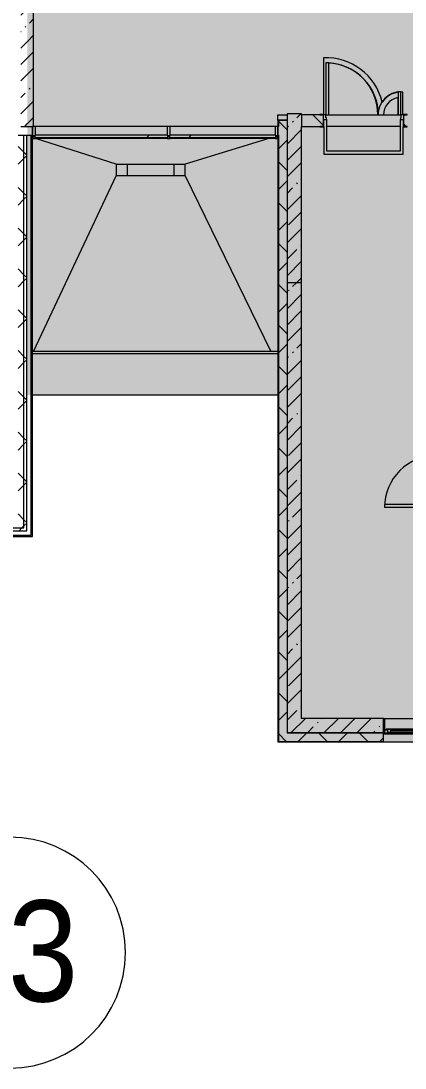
# Model space of a CAD drawing. Header units: millimetres. Extents: x 81609 to 272668, y -8553 to 29000.
# Drawn here: x 230408 to 237063, y -5906 to 12227 of the extents above; entities that cross this region are included whole.
import ezdxf

# ---------------------------------------------------------------- set-up
doc = ezdxf.new("R2010")
doc.units = ezdxf.units.MM
doc.layers.add('A-DETL-GENF-2', color=7, linetype='Continuous', lineweight=9, true_color=0xc0c0c0, transparency=0.4)
for name, color, linetype, lineweight, true_color in [('A-DOOR-3', 7, 'Continuous', 5, 0xb7b7b7), ('A-DOOR-4', 7, 'Continuous', 5, 0xe2e2e2), ('A-DOOR-FRAM-2', 7, 'Continuous', 5, 0xe2e2e2), ('A-DOOR-FRAM-3', 7, 'Continuous', 5, 0xb7b7b7), ('A-FLOR-2', 7, 'Continuous', 5, 0xb7b7b7), ('A-GENM-4', 7, 'Continuous', 5, 0x737373), ('A-GLAZ-2', 7, 'Continuous', 5, 0x737373), ('A-GLAZ-CURT-3', 7, 'Continuous', 5, 0x737373), ('A-GLAZ-CWMG-3', 7, 'Continuous', 5, 0x383e42), ('A-GLAZ-CWMG-4', 7, 'Continuous', 5, 0x737373), ('A-ROOF-1', 7, 'Continuous', 5, 0x737373), ('A-WALL-3', 7, 'Continuous', 5, 0x737373), ('A-WALL-4', 7, 'Continuous', 9, 0x737373), ('I-WALL-4', 7, 'Continuous', 5, 0x737373)]:
    doc.layers.add(name, color=color, linetype=linetype, lineweight=lineweight, true_color=true_color)
for name, color, linetype, lineweight in [('A-GLAZ-CURT-2', 7, 'Continuous', 5), ('A-WALL', 7, 'Continuous', 9), ('A-WALL-2', 7, 'Continuous', 5), ('I-WALL-3', 7, 'Continuous', 5), ('Оси', 7, 'Continuous', 9), ('Оси-1', 7, 'Continuous', 20)]:
    doc.layers.add(name, color=color, linetype=linetype, lineweight=lineweight)
doc.styles.add('Arial_1', font='arial.ttf', dxfattribs={"width": 0.9, "height": 1750})
pattern_1 = [(45, (145658, 0), (-353.5534, 353.5534), []), (135, (145658, 0), (-353.5534, -353.5534), [])]
pattern_2 = [(45, (145658, 0), (-285.1231, 285.1231), []), (45, (145943.1, 0), (-285.1231, 285.1231), [504.031, -100.806, 16.764, -84.042])]

# ---------------------------------------------------------------- blocks, each defined once
blk = doc.blocks.new('120_Окно_СКБ_1Ст - 120_Окно_СКБ_1Ст 900х2500_h_ с форточкой-V256-2_9_3_птичка')
at = {"layer": 'A-GLAZ-2'}
for p, q in [((-450, -127), (-450, -57)), ((-450, -57), (-380, -57)), ((450, -57), (-450, -57)), ((-380, -127), (-450, -127)), ((-450, -127), (-400, -127)), ((-380, -127), (-400, -127)), ((-400, -127), (-400, -137)), ((-400, -137), (400, -137)), ((400, -137), (-400, -137)), ((-380, -57), (-380, -127)), ((380, -87), (-380, -87)), ((-380, -87), (-380, -127)), ((-330, -137), (-330, -87)), ((-330, -107), (330, -107)), ((330, -117), (-330, -117)), ((330, -137), (330, -87)), ((380, -127), (380, -57)), ((380, -57), (450, -57)), ((380, -127), (380, -87)), ((450, -127), (380, -127)), ((400, -127), (380, -127)), ((400, -127), (450, -127)), ((400, -137), (400, -127)), ((450, -57), (450, -127))]:
    blk.add_line(p, q, dxfattribs=at)
blk = doc.blocks.new('110_Дверь_СКБ_2Ст - Д-5_п_ Из игровой в коридор-32215844-2_9_3_птичка')
at = {"layer": 'A-DOOR-4'}
for points in [[(-638, 40), (-588, 40), (-588, 940), (-638, 940)], [(612, 440), (612, 40), (662, 40), (662, 440)]]:
    blk.add_hatch(color=256, dxfattribs=at).paths.add_polyline_path(points)
h = blk.add_hatch(color=256, dxfattribs=at)
h.paths.add_polyline_path([(-688, 40), (-688, -40), (-628, -40), (-628, -10), (-638, -10), (-638, 40)])
h.paths.add_polyline_path([(652, -40), (712, -40), (712, 40), (662, 40), (662, -10), (652, -10)])
at = {"layer": 'A-DOOR-FRAM-2'}
for points in [[(-742, 40), (-672, 40), (-672, 48), (-742, 48)], [(698, 40), (768, 40), (768, 48), (698, 48)], [(-742, -48), (-672, -48), (-672, -40), (-742, -40)], [(698, -48), (768, -48), (768, -40), (698, -40)]]:
    blk.add_hatch(color=256, dxfattribs=at).paths.add_polyline_path(points)
at = {"layer": 'A-DOOR-3'}
for p, q in [((-638, 940), (-638, 40)), ((-588, 940), (-638, 940)), ((-588, 40), (-588, 940)), ((662, 440), (612, 440)), ((612, 440), (612, 40)), ((662, 40), (662, 440)), ((-638, 40), (-588, 40)), ((612, 40), (662, 40))]:
    blk.add_line(p, q, dxfattribs=at)
for centre, radius, start, end in [((-638, 40), 900, 0, 90), ((662, 40), 400, 90, 180)]:
    blk.add_arc(centre, radius, start, end, dxfattribs=at)
at = {"layer": 'A-DOOR-FRAM-3'}
for p, q in [((-672, 48), (-742, 48)), ((-742, 48), (-742, 40)), ((-742, 40), (-672, 40)), ((-638, 40), (-688, 40)), ((-688, 40), (-688, -40)), ((-672, 40), (-672, 48)), ((-638, -10), (-638, 40)), ((662, 40), (662, -10)), ((712, 40), (662, 40)), ((768, 48), (698, 48)), ((698, 48), (698, 40)), ((698, 40), (768, 40)), ((712, -40), (712, 40)), ((768, 40), (768, 48)), ((-672, -40), (-742, -40)), ((-742, -40), (-742, -48)), ((-742, -48), (-672, -48)), ((-688, -40), (-628, -40)), ((-672, -39), (-688, -39)), ((-688, -39), (-688, -40)), ((-688, -40), (-672, -40)), ((-672, -40), (-672, -39)), ((-672, -48), (-672, -40)), ((-628, -10), (-638, -10)), ((-628, -40), (-628, -10)), ((662, -10), (652, -10)), ((652, -10), (652, -40)), ((652, -40), (712, -40)), ((712, -39), (698, -39)), ((698, -39), (698, -40)), ((698, -40), (712, -40)), ((768, -40), (698, -40)), ((698, -40), (698, -48)), ((698, -48), (768, -48)), ((712, -40), (712, -39)), ((768, -48), (768, -40))]:
    blk.add_line(p, q, dxfattribs=at)
blk = doc.blocks.new('110_Дверь_СКБ_2Ст - Д-2а_п_ Из коридора на лестницу-32215207-2_9_3_птичка')
at = {"layer": 'A-DOOR-4'}
for points in [[(-588, 100), (-588, 1000), (-638, 1000), (-638, 100)], [(662, 100), (662, 500), (612, 500), (612, 100)], [(712, -100), (712, 20), (698, 20), (698, -100)]]:
    blk.add_hatch(color=256, dxfattribs=at).paths.add_polyline_path(points)
h = blk.add_hatch(color=256, dxfattribs=at)
h.paths.add_polyline_path([(652, 20), (712, 20), (712, 100), (662, 100), (662, 50), (652, 50)])
h.paths.add_polyline_path([(-688, 20), (-628, 20), (-628, 50), (-638, 50), (-638, 100), (-688, 100)])
at = {"layer": 'A-DOOR-FRAM-2'}
for points in [[(-672, 100), (-672, 108), (-742, 108), (-742, 100)], [(-672, -100), (-672, 20), (-688, 20), (-688, -100)], [(768, 100), (768, 108), (698, 108), (698, 100)], [(-672, -108), (-672, -100), (-742, -100), (-742, -108)], [(768, -108), (768, -100), (698, -100), (698, -108)]]:
    blk.add_hatch(color=256, dxfattribs=at).paths.add_polyline_path(points)
at = {"layer": 'A-DOOR-3'}
for p, q in [((-638, 1000), (-638, 100)), ((-588, 1000), (-638, 1000)), ((-588, 100), (-588, 1000)), ((662, 500), (612, 500)), ((612, 500), (612, 100)), ((662, 100), (662, 500)), ((-638, 100), (-588, 100)), ((612, 100), (662, 100))]:
    blk.add_line(p, q, dxfattribs=at)
for centre, radius, start, end in [((-638, 100), 900, 0, 90), ((662, 100), 400, 90, 180)]:
    blk.add_arc(centre, radius, start, end, dxfattribs=at)
at = {"layer": 'A-DOOR-FRAM-3'}
for p, q in [((-672, 108), (-742, 108)), ((-742, 108), (-742, 100)), ((-742, 100), (-672, 100)), ((-638, 100), (-688, 100)), ((-688, 100), (-688, 20)), ((-688, 20), (-628, 20)), ((-672, 20), (-688, 20)), ((-688, 20), (-688, -100)), ((-672, 100), (-672, 108)), ((-672, -100), (-672, 20)), ((-638, 50), (-638, 100)), ((-628, 50), (-638, 50)), ((-628, 20), (-628, 50)), ((662, 50), (652, 50)), ((652, 50), (652, 20)), ((652, 20), (712, 20)), ((662, 100), (662, 50)), ((712, 100), (662, 100)), ((768, 108), (698, 108)), ((698, 108), (698, 100)), ((698, 100), (768, 100)), ((712, 20), (698, 20)), ((698, 20), (698, -100)), ((712, 20), (712, 100)), ((712, -100), (712, 20)), ((768, 100), (768, 108)), ((-672, -100), (-742, -100)), ((-742, -100), (-742, -108)), ((-742, -108), (-672, -108)), ((-688, -100), (-672, -100)), ((-672, -108), (-672, -100)), ((698, -100), (712, -100)), ((768, -100), (698, -100)), ((698, -100), (698, -108)), ((698, -108), (768, -108)), ((768, -108), (768, -100))]:
    blk.add_line(p, q, dxfattribs=at)
blk = doc.blocks.new('Системная панель - Стекло - 40мм-23946635-2_9_3_птичка')
at = {"layer": 'A-GLAZ-CURT-2'}
h = blk.add_hatch(dxfattribs=at)
h.set_pattern_fill('FP_119', color=256, style=0, pattern_type=2)
h.set_pattern_definition([(45, (-86642.5, -9710), (-1414.214, 1414.214), [1000, -3000]), (45, (-87642.5, -10210), (-1414.214, 1414.214), [3000, -1000]), (45, (-85642.5, -10710), (-1414.214, 1414.214), [1000, -3000])])
h.paths.add_polyline_path([(-99, 0), (1153, 0), (1153, 40), (-1153, 40), (-1153, 0), (-1026, 0)])
at = {"layer": 'A-GLAZ-CURT-3'}
for p, q in [((1153, 40), (-1153, 40)), ((-1153, 40), (-1153, 0)), ((-1153, 0), (1153, 0)), ((1153, 0), (1153, 40))]:
    blk.add_line(p, q, dxfattribs=at)
blk = doc.blocks.new('Системная панель - Стекло - 40мм-23946636-2_9_3_птичка')
at = {"layer": 'A-GLAZ-CURT-2'}
h = blk.add_hatch(dxfattribs=at)
h.set_pattern_fill('FP_120', color=256, style=0, pattern_type=2)
h.set_pattern_definition([(45, (-88744.2, -9710), (-1414.214, 1414.214), [1000, -3000]), (45, (-89744.2, -10210), (-1414.214, 1414.214), [3000, -1000]), (45, (-87744.2, -10710), (-1414.214, 1414.214), [1000, -3000])])
h.paths.add_polyline_path([(-346, 0), (919, 0), (919, 40), (-919, 40), (-919, 0), (-809, 0)])
at = {"layer": 'A-GLAZ-CURT-3'}
for p, q in [((919, 40), (-919, 40)), ((-919, 40), (-919, 0)), ((-919, 0), (919, 0)), ((919, 0), (919, 40))]:
    blk.add_line(p, q, dxfattribs=at)
blk = doc.blocks.new('Прямоугольный импост - Импост структурный с накладкой - 190мм-23186047-2_9_3_птичка')
at = {"layer": 'A-GLAZ-CWMG-3'}
for points in [[(86971, 10250), (87285, 10250), (87285, 10400), (85000, 10400), (85000, 10250), (86044, 10250)], [(87234, 10193), (87285, 10193), (87285, 10210), (85000, 10210), (85000, 10193), (86971, 10193)]]:
    blk.add_hatch(color=256, dxfattribs=at).paths.add_polyline_path(points)
at = {"layer": 'A-GLAZ-CWMG-4'}
for p, q in [((87285, 10400), (85000, 10400)), ((87285, 10193), (85000, 10193))]:
    blk.add_line(p, q, dxfattribs=at)
blk = doc.blocks.new('Прямоугольный импост - Импост структурный с накладкой - 190мм-23186048-2_9_3_птичка')
at = {"layer": 'A-GLAZ-CWMG-3'}
for points in [[(88000, 10250), (88000, 10400), (87335, 10400), (87335, 10250), (87899, 10250)], [(87335, 10193), (88000, 10193), (88000, 10210), (87335, 10210)]]:
    blk.add_hatch(color=256, dxfattribs=at).paths.add_polyline_path(points)
at = {"layer": 'A-GLAZ-CWMG-4'}
for p, q in [((88000, 10400), (87335, 10400)), ((88000, 10193), (87335, 10193))]:
    blk.add_line(p, q, dxfattribs=at)
blk = doc.blocks.new('Прямоугольный импост - Импост структурный с накладкой - 190мм-23186049-2_9_3_птичка')
at = {"layer": 'A-GLAZ-CWMG-3'}
for points in [[(89154, 10250), (89154, 10400), (88000, 10400), (88000, 10250), (88826, 10250)], [(88000, 10193), (89154, 10193), (89154, 10210), (88000, 10210)]]:
    blk.add_hatch(color=256, dxfattribs=at).paths.add_polyline_path(points)
at = {"layer": 'A-GLAZ-CWMG-4'}
for p, q in [((89154, 10400), (88000, 10400)), ((89154, 10193), (88000, 10193))]:
    blk.add_line(p, q, dxfattribs=at)
blk = doc.blocks.new('Прямоугольный импост - Импост структурный с накладкой - 190мм-23946639-2_9_3_птичка')
at = {"layer": 'A-GLAZ-CWMG-4'}
for p, q in [((-50, 0), (-50, 17)), ((-50, 17), (0, 17)), ((-40, 0), (-50, 0)), ((-40, -40), (-40, 0)), ((0, 0), (-10, 0)), ((-10, 0), (-10, -40)), ((0, 17), (0, 0)), ((-50, -190), (-50, -40)), ((-50, -40), (-40, -40)), ((-10, -40), (0, -40)), ((0, -40), (0, -190)), ((0, -190), (-50, -190))]:
    blk.add_line(p, q, dxfattribs=at)
blk = doc.blocks.new('Прямоугольный импост - Импост структурный с накладкой - 190мм-23946641-2_9_3_птичка')
at = {"layer": 'A-GLAZ-CWMG-4'}
for p, q in [((0, 17), (-50, 17)), ((-50, 17), (-50, 0)), ((-50, 0), (-40, 0)), ((-40, 0), (-40, -40)), ((-10, -40), (-10, 0)), ((-10, 0), (0, 0)), ((0, 0), (0, 17)), ((-40, -40), (-50, -40)), ((-50, -40), (-50, -190)), ((0, -40), (-10, -40)), ((0, -190), (0, -40)), ((-50, -190), (0, -190))]:
    blk.add_line(p, q, dxfattribs=at)
blk = doc.blocks.new('Прямоугольный импост - Импост структурный с накладкой - 190мм-23946633-2_9_3_птичка')
at = {"layer": 'A-GLAZ-CWMG-4'}
for p, q in [((-25, 0), (-25, 17)), ((-25, 17), (25, 17)), ((-15, 0), (-25, 0)), ((-15, -40), (-15, 0)), ((25, 0), (15, 0)), ((15, 0), (15, -40)), ((25, 17), (25, 0)), ((-25, -190), (-25, -40)), ((-25, -40), (-15, -40)), ((15, -40), (25, -40)), ((25, -40), (25, -190)), ((25, -190), (-25, -190))]:
    blk.add_line(p, q, dxfattribs=at)
blk = doc.blocks.new('парапет9 - парапет-22867712-2_9_3_птичка')
at = {"layer": 'A-GENM-4'}
for p, q in [((89202, 8002), (84950, 8002)), ((89202, 7964), (84950, 7964)), ((84950, 7255), (89202, 7255))]:
    blk.add_line(p, q, dxfattribs=at)
blk = doc.blocks.new('Ось сетки - D8-29747960-2_9_3_птичка')
at = {"layer": 'Оси-1'}
for start, end in [(360, 180), (180, 360)]:
    blk.add_arc((0, 0), 4, start, end, dxfattribs=at)

msp = doc.modelspace()

# ---------------------------------------------------------------- hatches: boundary and pattern name
at = {"layer": 'A-DETL-GENF-2'}
msp.add_hatch(color=256, dxfattribs=at).paths.add_polyline_path([(267874.9, -258), (270896, -258), (270896, 21558), (238966, 21558), (238966, 27348), (230518, 27348), (230518, 5750), (234860, 5750), (234860, -258), (266947.4, -258)])
at = {"layer": 'A-WALL-2'}
h = msp.add_hatch(dxfattribs=at)
h.set_pattern_fill('FP_68', color=256, style=0, pattern_type=2)
h.set_pattern_definition(pattern_1)
h.paths.add_polyline_path([(234868, -100), (235018, -100), (235018, 10502), (234868, 10502), (234868, 1965.8)])
h = msp.add_hatch(dxfattribs=at)
h.set_pattern_fill('FP_68', color=256, style=0, pattern_type=2)
h.set_pattern_definition(pattern_1)
h.paths.add_polyline_path([(230358, 3450), (230458, 3450), (230458, 10250), (230358, 10250), (230358, 3550)])
h = msp.add_hatch(dxfattribs=at)
h.set_pattern_fill('FP_68', color=256, style=0, pattern_type=2)
h.set_pattern_definition(pattern_1)
h.paths.add_polyline_path([(230508, 3400), (230508, 10250), (230458, 10250), (230458, 3400)])
h = msp.add_hatch(dxfattribs=at)
h.set_pattern_fill('FP_68', color=256, style=0, pattern_type=2)
h.set_pattern_definition(pattern_1)
h.paths.add_polyline_path([(230458, 3400), (230458, 3450), (229778, 3450), (229778, 3400), (230358, 3400)])
h.paths.add_polyline_path([(222426.5, 3400), (222738, 3400), (222738, 3450), (221358, 3450), (221358, 3400), (221498.9, 3400)])
h.paths.add_polyline_path([(223638, 3400), (224838, 3400), (224838, 3450), (223638, 3450)])
h.paths.add_polyline_path([(227064.1, 3400), (227078, 3400), (227078, 3450), (225738, 3450), (225738, 3400), (226136.5, 3400)])
h = msp.add_hatch(dxfattribs=at)
h.set_pattern_fill('FP_68', color=256, style=0, pattern_type=2)
h.set_pattern_definition(pattern_1)
h.paths.add_polyline_path([(265888, -250), (266788, -250), (266788, -100), (265888, -100)])
h.paths.add_polyline_path([(267688, -250), (268488, -250), (268488, -100), (267688, -100)])
h.paths.add_polyline_path([(270657.5, -250), (270738, -250), (270738, -100), (269388, -100), (269388, -250), (269730, -250)])
h.paths.add_polyline_path([(253034.6, -250), (253688, -250), (253688, -100), (252788, -100), (252788, -250)])
h.paths.add_polyline_path([(259338, -250), (259338, -100), (258188, -100), (258188, -250), (258599.7, -250)])
h.paths.add_polyline_path([(261288, -250), (261288, -100), (260238, -100), (260238, -250), (260454.8, -250)])
h.paths.add_polyline_path([(254588, -250), (255888, -250), (255888, -100), (254588, -100)])
h.paths.add_polyline_path([(263588, -250), (264988, -250), (264988, -100), (263588, -100)])
h.paths.add_polyline_path([(248397, -250), (248538, -250), (248538, -100), (246488, -100), (246488, -250), (247469.5, -250)])
h.paths.add_polyline_path([(249438, -250), (250488, -250), (250488, -100), (249438, -100)])
h.paths.add_polyline_path([(244688, -250), (245588, -250), (245588, -100), (241338, -100), (241338, -250), (244686.9, -250)])
h.paths.add_polyline_path([(239288, -250), (240438, -250), (240438, -100), (239288, -100)])
h.paths.add_polyline_path([(237730.5, -250), (238388, -250), (238388, -100), (237588, -100), (237588, -250)])
h.paths.add_polyline_path([(236688, -250), (236688, -100), (234868, -100), (234868, -250), (235411.7, -250)])
at = {"layer": 'I-WALL-3'}
h = msp.add_hatch(dxfattribs=at)
h.set_pattern_fill('FP_76', color=256, style=0, pattern_type=2)
h.set_pattern_definition(pattern_2)
h.paths.add_polyline_path([(230518, 10400), (230518, 16300), (230408, 16300), (230408, 10400)])
h = msp.add_hatch(dxfattribs=at)
h.set_pattern_fill('FP_76', color=256, style=0, pattern_type=2)
h.set_pattern_definition(pattern_2)
h.paths.add_polyline_path([(230518, 10400), (230628, 10400), (230628, 16300), (230518, 16300), (230518, 10642.6)])
h = msp.add_hatch(dxfattribs=at)
h.set_pattern_fill('FP_76', color=256, style=0, pattern_type=2)
h.set_pattern_definition(pattern_2)
h.paths.add_polyline_path([(235268, 7700), (235268, 10620), (235018, 10620), (235018, 7700)])
h = msp.add_hatch(dxfattribs=at)
h.set_pattern_fill('FP_79', color=256, style=0, pattern_type=2)
h.set_pattern_definition([(135, (145658, 0), (-353.5534, -353.5534), [])])
h.paths.add_polyline_path([(235268, 10400), (235643, 10400), (235643, 10600), (235268, 10600)])
h.paths.add_polyline_path([(239868, 10400), (239868, 10600), (239118, 10600), (239121.8, 10400), (239148, 10400)])
h.paths.add_polyline_path([(238138, 10400), (238168, 10400), (238168, 10600), (237043, 10600), (237043, 10400), (238068, 10400)])
h = msp.add_hatch(dxfattribs=at)
h.set_pattern_fill('FP_76', color=256, style=0, pattern_type=2)
h.set_pattern_definition(pattern_2)
h.paths.add_polyline_path([(235018, 150), (235268, 150), (235268, 7700), (235018, 7700), (235018, 1965.8)])
h = msp.add_hatch(dxfattribs=at)
h.set_pattern_fill('FP_76', color=256, style=0, pattern_type=2)
h.set_pattern_definition(pattern_2)
h.paths.add_polyline_path([(236688, -100), (236688, 150), (235018, 150), (235018, -100), (235411.7, -100)])

# ---------------------------------------------------------------- linework, layer by layer
at = {"layer": 'A-FLOR-2'}
for p, q in [((235652.5, 11588.1), (235652.5, 10608)), ((236936.5, 10899.7), (236936.5, 10600)), ((237026.5, 10600), (237026.5, 10993.6)), ((234861.5, 10508.5), (234861.5, 10600)), ((234861.5, 10600), (235018, 10600)), ((235708, 9970), (235708, 10520)), ((235743, 10600), (236936.5, 10600)), ((236936.5, 10600), (236943, 10600)), ((236978, 10520), (236978, 9970)), ((235658, 10392), (235658, 9920)), ((237028, 9920), (237028, 10392)), ((235658, 9920), (237028, 9920)), ((236978, 9970), (235708, 9970)), ((236688, 150), (236709, 150))]:
    msp.add_line(p, q, dxfattribs=at)
for centre, radius, start, end in [((235695, 10589), 1000, 13.54971, 92.43764), ((235695, 10589), 910, 0.6926, 86.97623), ((236993, 10600), 395, 97.29578, 145.57769), ((236993, 10600), 305, 100.66451, 180), ((236993, 10600), 395, 85.12655, 90.00042)]:
    msp.add_arc(centre, radius, start, end, dxfattribs=at)
at = {"layer": 'A-ROOF-1'}
for p, q in [((232055.5, 9745), (230660.9, 10193)), ((234701.8, 10193), (233255.5, 9745)), ((234860, 10242), (234851.5, 10239.4)), ((232055.5, 9745), (232055.5, 9545)), ((232055.5, 9745), (233255.5, 9745)), ((232255.5, 9545), (232255.5, 9745)), ((233055.5, 9745), (233055.5, 9545)), ((233255.5, 9545), (233255.5, 9745)), ((230626.2, 6500.9), (232055.5, 9545)), ((233255.5, 9545), (232055.5, 9545)), ((233255.5, 9545), (234737.8, 6500.9))]:
    msp.add_line(p, q, dxfattribs=at)
at = {"layer": 'A-WALL'}
for p, q in [((230458, 3450), (230458, 10250)), ((230508, 3400), (230508, 10250)), ((229778, 3450), (230458, 3450)), ((229778, 3400), (230508, 3400)), ((229778, 3320), (230588, 3320))]:
    msp.add_line(p, q, dxfattribs=at)
at = {"layer": 'A-WALL-2'}
msp.add_line((221516, 3300), (230608, 3300), dxfattribs=at)
at = {"layer": 'A-WALL-3'}
for p, q in [((230608, 3300), (230608, 10400)), ((235018, 10510), (234860, 10510)), ((234860, 10510), (234860, -258)), ((230618, 10242), (230608, 10242)), ((234860, 10242), (234851.5, 10242)), ((236688, 100), (236708, 100)), ((236688, -100), (235018, -100)), ((236688, -258), (236688, -100)), ((236708, -100), (236708, -100)), ((236708, -100), (237588, -100)), ((234860, -258), (238388, -258))]:
    msp.add_line(p, q, dxfattribs=at)
at = {"layer": 'A-WALL-4'}
for p, q in [((235268, 10600), (235268, 10400)), ((234860, 10400), (234868, 10400)), ((235018, 10505), (234865, 10505)), ((234865, 10505), (234865, 10400)), ((234868, 10502), (234868, 10400)), ((235018, 10502), (234868, 10502)), ((230358, 10250), (230608, 10250)), ((230588, 3320), (230588, 10250)), ((230588, 10247), (230608, 10247)), ((230608, 10242), (230588, 10242)), ((234860, 10250), (234868, 10250)), ((234860, 10247), (234865, 10247)), ((234865, 10247), (234865, -253)), ((234868, 10250), (234868, -250)), ((234865, -253), (236688, -253)), ((234868, -250), (236688, -250))]:
    msp.add_line(p, q, dxfattribs=at)
at = {"layer": 'I-WALL-4'}
for p, q in [((230628, 10400), (230628, 13400)), ((235268, 10620), (235018, 10620)), ((235018, 10620), (235018, -100)), ((235268, 10600), (235268, 10620)), ((235588, 10600), (235268, 10600)), ((230408, 10400), (230628, 10400)), ((235268, 10400), (235588, 10400)), ((235268, 150), (235268, 10400)), ((236978, 10400), (235708, 10400)), ((235018, 7700), (235268, 7700)), ((236688, 150), (235268, 150)), ((236688, -100), (236688, 150)), ((236708, 150), (237608, 150)), ((236708, 150), (236708, -100)), ((235018, -100), (236688, -100))]:
    msp.add_line(p, q, dxfattribs=at)

# ---------------------------------------------------------------- block references
at = {"layer": 'A-DOOR-3'}
msp.add_blockref('110_Дверь_СКБ_2Ст - Д-2а_п_ Из коридора на лестницу-32215207-2_9_3_птичка', (236330.5, 10500), dxfattribs=at)
at = {"layer": 'A-DOOR-3', "rotation": 89.99999999999991}
msp.add_blockref('110_Дверь_СКБ_2Ст - Д-5_п_ Из игровой в коридор-32215844-2_9_3_птичка', (237648, 4442.5), dxfattribs=at)
at = {"layer": 'A-GENM-4'}
msp.add_blockref('парапет9 - парапет-22867712-2_9_3_птичка', (145658, -1500), dxfattribs=at)
at = {"layer": 'A-GLAZ-2', "rotation": 180}
msp.add_blockref('120_Окно_СКБ_1Ст - 120_Окно_СКБ_1Ст 900х2500_h_ с форточкой-V256-2_9_3_птичка', (237138, -175), dxfattribs=at)
at = {"layer": 'A-GLAZ-CURT-3'}
for name, p in [('Системная панель - Стекло - 40мм-23946635-2_9_3_птичка', (231800.5, 10210)), ('Системная панель - Стекло - 40мм-23946636-2_9_3_птичка', (233902.2, 10210))]:
    msp.add_blockref(name, p, dxfattribs=at)
at = {"layer": 'A-GLAZ-CWMG-4', "rotation": 180}
msp.add_blockref('Прямоугольный импост - Импост структурный с накладкой - 190мм-23946641-2_9_3_птичка', (230608, 10210), dxfattribs=at)
at = {"layer": 'A-GLAZ-CWMG-4'}
for name in ['Прямоугольный импост - Импост структурный с накладкой - 190мм-23186047-2_9_3_птичка', 'Прямоугольный импост - Импост структурный с накладкой - 190мм-23186048-2_9_3_птичка', 'Прямоугольный импост - Импост структурный с накладкой - 190мм-23186049-2_9_3_птичка']:
    msp.add_blockref(name, (145658, 0), dxfattribs=at)
at = {"layer": 'A-GLAZ-CWMG-4', "extrusion": (0, 0, -1), "rotation": 180}
for name, p in [('Прямоугольный импост - Импост структурный с накладкой - 190мм-23946633-2_9_3_птичка', (-232968, 10210)), ('Прямоугольный импост - Импост структурный с накладкой - 190мм-23946639-2_9_3_птичка', (-234861.5, 10210))]:
    msp.add_blockref(name, p, dxfattribs=at)
at = {"layer": 'Оси-1', "xscale": 499.9999999999995, "yscale": 499.9999999999995, "zscale": 499.9999999999995}
msp.add_blockref('Ось сетки - D8-29747960-2_9_3_птичка', (230218, -3906.3), dxfattribs=at)

# ---------------------------------------------------------------- texts
at = {"layer": 'Оси', "insert": (228954.9, -3003), "char_height": 1750, "width": 3030.379, "attachment_point": 1, "style": 'Arial_1'}
msp.add_mtext('23', dxfattribs=at)

doc.saveas('drawing.dxf')
